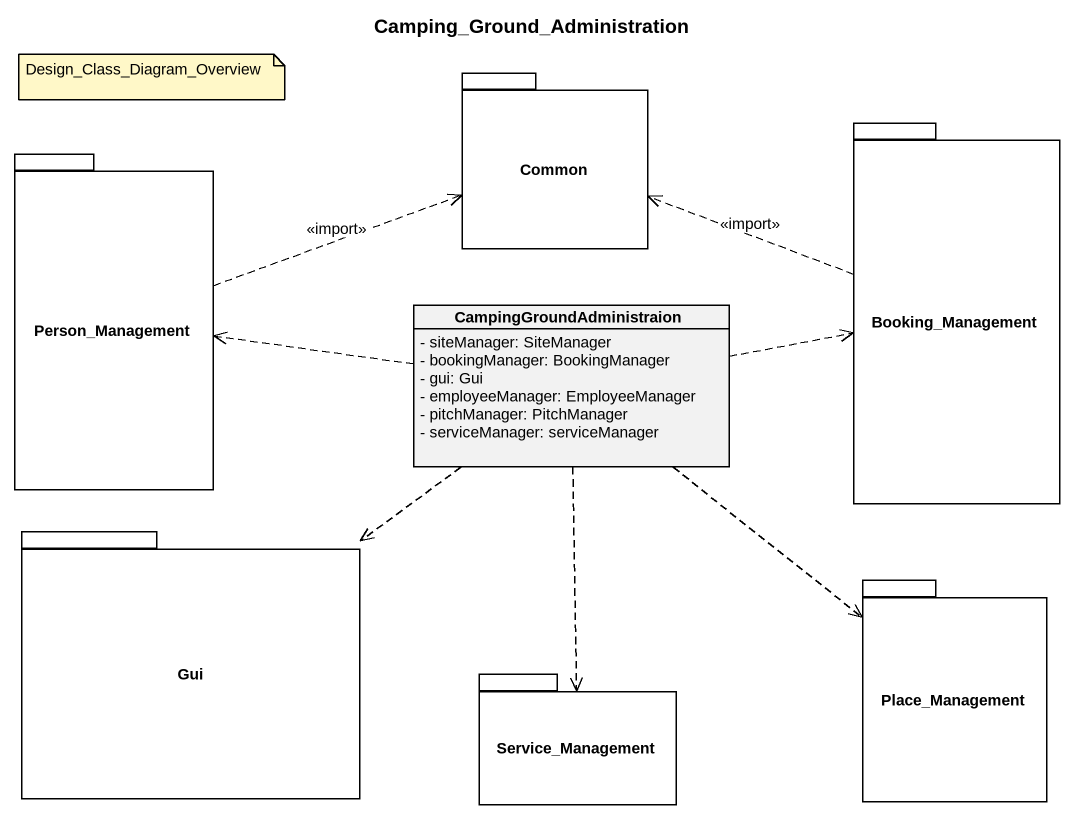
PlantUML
@startuml
title Camping_Ground_Administration
hide circle
hide empty members
skinparam classAttributeIconSize 0
package Common {
}
package Person_Management {
}
package Booking_Management {
}
class CampingGroundAdministraion {
  - siteManager: SiteManager
  - bookingManager: BookingManager
  - gui: Gui
  - employeeManager: EmployeeManager
  - pitchManager: PitchManager
  - serviceManager: serviceManager
}
package Gui {
}
package Place_Management {
}
package Service_Management {
}
Person_Management .right.> Common : <<import>>
Booking_Management .left.> Common : <<import>>
CampingGroundAdministraion .left.> Person_Management
CampingGroundAdministraion .right.> Booking_Management
CampingGroundAdministraion ..> Gui
CampingGroundAdministraion ..> Place_Management
CampingGroundAdministraion ..> Service_Management
note as N1
  Design_Class_Diagram_Overview
end note
@enduml
